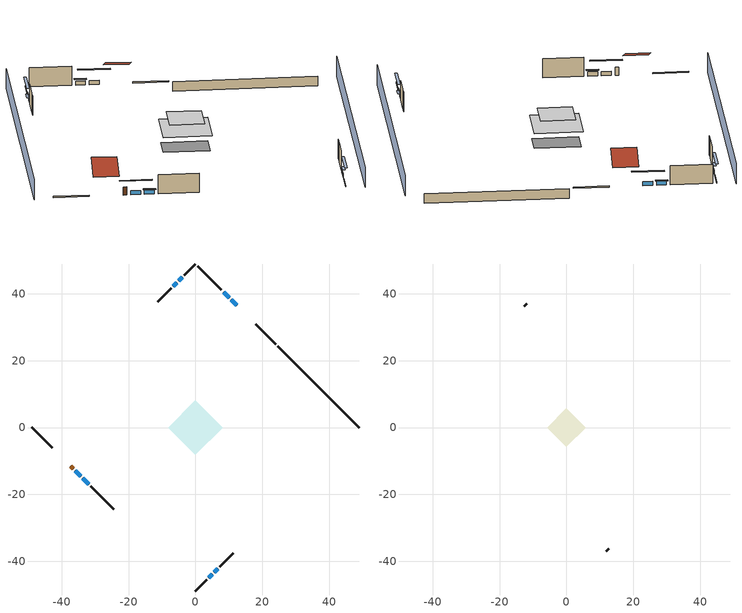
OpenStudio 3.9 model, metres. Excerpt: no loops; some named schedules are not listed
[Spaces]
conditioned space 1
 floor foundation (Slab1 construction): -6.06,1.73 -1.73,6.06 6.06,-1.73 1.73,-6.06 z-2.13
 floor adiabatic (AdiabaticFloorConstruction): -8.21,0 0,8.21 8.21,0 0,-8.21 z2.74
 wall outside (Wall1 construction): 7.75,41.18 0.66,48.28 z0.3:5.18
 wall outside (Wall2 construction): 7.33,-41.6 11.27,-37.67 z0.3:5.18
 wall outside (Wall3 construction): -31.35,-17.58 -24.53,-24.4 z0.3:5.18
 wall outside (Wall4 construction): -7.33,41.6 -11.27,37.67 z0.3:5.18
 wall outside (RimJoist1 construction): 24.03,24.9 18.02,30.92 z0.3:0.61
 wall outside (RimJoist2 construction): 0,-48.93 3.34,-45.59 z0.3:0.61
 wall outside (RimJoist3 construction): -48.93,0 -42.92,-6.01 z0.3:0.61
 wall outside (RimJoist4 construction): 0,48.93 -3.34,45.59 z0.3:0.61
 wall outside (AdiabaticWallConstruction): 12.36,36.57 10.71,38.22 / 10.05,38.88 8.41,40.53 z0.3:1.34; 4,-44.94 5.01,-43.93 / 5.66,-43.27 6.67,-42.26 / -4,44.94 -5.01,43.93 / -5.66,43.27 -6.67,42.26 z0.3:1.25; -35.96,-12.97 -34.35,-14.59 z0.3:1.31; -33.69,-15.24 -32.01,-16.92 z0.3:1.37
 wall outside (AdiabaticWallConstruction 1): -37.26,-11.67 -36.62,-12.32 z0.3:2.34
 wall foundation (FoundationWall1 construction): 48.93,0 24.69,24.25 z-2.13:0.3
 window (WindowConstruction): 12.36,36.57 10.71,38.22 z0.3:1.34
 window (WindowConstruction 1): 10.05,38.88 8.41,40.53 z0.3:1.34
 window (WindowConstruction 2): 4,-44.94 5.01,-43.93 z0.3:1.25
 window (WindowConstruction 3): 5.66,-43.27 6.67,-42.26 z0.3:1.25
 window (WindowConstruction 4): -35.96,-12.97 -34.35,-14.59 z0.3:1.31
 window (WindowConstruction 5): -33.69,-15.24 -32.01,-16.92 z0.3:1.37
 window (WindowConstruction 6): -4,44.94 -5.01,43.93 z0.3:1.25
 window (WindowConstruction 7): -5.66,43.27 -6.67,42.26 z0.3:1.25
 door (Door): -37.26,-11.67 -36.62,-12.32 z0.3:2.34
 ceiling adiabatic (AdiabaticFloorConstruction): 0,-8.21 8.21,0 0,8.21 -8.21,0 z2.74
attic - vented 1
 floor to conditioned space 1 (Floor1 construction Reversed): -5.81,0 0,5.81 5.81,0 0,-5.81 z5.18
 wall outside (Wall5 construction): 11.92,-37.01 12.6,-36.33 z0.3:5.18
 wall outside (Wall6 construction): -11.92,37.01 -12.6,36.33 z0.3:5.18
 roof outside (Roof1 construction): 13.02,35.92,5.18 9.13,32.03,7.93 13.47,27.69,7.93 17.36,31.57,5.18
 roof outside (Roof2 construction): -37.92,-11.01,5.18 -34.04,-7.13,7.93 -38.38,-2.79,7.93 -42.26,-6.67,5.18
shading: -3.23,52.17 -52.17,3.23 / 3.23,-52.17 52.17,-3.23 z0:5.18; 8.77,40.16 14.3,34.63 14.73,35.06 9.2,40.59 z4.08; 8.19,40.74 10.27,38.66 10.7,39.09 8.62,41.17 z1.65; 6.95,-41.99 2.06,-46.87 2.49,-47.31 7.38,-42.42 z3.99; 6.89,-42.05 5.45,-43.49 5.88,-43.92 7.32,-42.48 z1.55; -32.41,-16.53 -37.9,-11.03 -38.33,-11.46 -32.84,-16.96 z4.05; -31.79,-17.14 -33.91,-15.03 -34.34,-15.46 -32.22,-17.57 z1.68; -6.95,41.99 -2.06,46.87 -2.49,47.31 -7.38,42.42 z3.99; -6.89,42.05 -5.45,43.49 -5.88,43.92 -7.32,42.48 z1.55
[Site]
Portland Intl Arpt_OR: Latitude {deg}=45.59; Longitude {deg}=-122.6; Time Zone {hr}=-8; Elevation {m}=33; Terrain=Suburbs; Keep Site Location Information=Yes
[Site:GroundTemperature:Shallow]
10.2558, 8.96328, 8.85977, 9.47314, 11.9355, 14.3863, 16.5111, 17.8571, 17.9714, 16.8767, 14.8061, 12.4304
[Site:WaterMainsTemperature]
Calculation Method=Schedule; Temperature Schedule=mains temperature schedule
[Building]
Building 1
[Material] Roughness=Rough
Name | Thickness {m} | Conductivity {W/m-K} | Density {kg/m3} | Specific Heat {J/kg-K} | Thermal Absorptance | Solar Absorptance | Visible Absorptance
asphalt or fiberglass shingles | 0.00635 | 0.162714 | 1121.4 | 1465.45 | 0.9 | 0.85 | 0.85
roof rigid ins | 0.00281632 | 0.029427 | 32.04 | 1214.23 | 0.9 | 0.7 | 0.7
osb sheathing 0.5 in. | 0.0127 | 0.115458 | 512.64 | 1214.23 | 0.9 | 0.6 | 0.6
wood siding | 0.0254 | 0.102417 | 544.68 | 1172.36 | 0.9 | 0.85 | 0.85
osb sheathing 0.5 in. 1 | 0.0127 | 0.115458 | 512.64 | 1214.23 | 0.9 | 0.7 | 0.7
wall stud and cavity | 0.1397 | 0.550994 | 139.0536 | 1170.24 | 0.9 | 0.7 | 0.7
gypsum board | 0.0127 | 0.160291 | 801 | 837.4 | 0.9 | 0.6 | 0.6
wall stud and cavity 1 | 0.1397 | 0.727959 | 139.0536 | 1170.24 | 0.9 | 0.6 | 0.6
rim joist stud and cavity | 0.0508 | 0.178688 | 50.32683 | 1063.81 | 0.9 | 0.6 | 0.6
ceiling loosefill ins | 0.169333 | 0.0480833 | 16.02 | 1046.75 | 0.9 | 0.7 | 0.7
ceiling stud and cavity | 0.1397 | 0.0824711 | 65.682 | 1177.47 | 0.9 | 0.7 | 0.7
concrete 8.0 in. | 0.2032 | 1.803125 | 2242.8 | 837.4 | 0.9 | 0.7 | 0.7
gypsum board 1 | 0.0127 | 0.160291 | 801 | 837.4 | 0.9 | 0.7 | 0.7
concrete 4.0 in. | 0.1016 | 1.803125 | 2242.8 | 837.4 | 0.9 | 0.7 | 0.7
floor covering | 0.0127 | 0.0450781 | 54.468 | 1339.84 | 0.9 | 0.9 | 0.9
wood siding 1; wood siding 2 | 0.0254 | 0.102417 | 544.68 | 1172.36
wall rigid ins; floor rigid ins | 0.512978 | 0.029427 | 32.04 | 1214.23 | 0.9 | 0.7 | 0.7
wall stud and cavity 2 | 0.0889 | 0.380278 | 52.3479 | 1209.89 | 0.9 | 0.7 | 0.7
door material | 0.04445 | 0.0612267 | 512.64 | 1214.23 | 0.9 | 0.7 | 0.7
floor stud and cavity | 0.1397 | 1.75129 | 37.0049 | 1207.88 | 0.9 | 0.7 | 0.7
osb sheathing 0.75 in. | 0.01905 | 0.115458 | 512.64 | 1214.23 | 0.9 | 0.7 | 0.7
floor covering 1 | 0.0127 | 0.0433444 | 54.468 | 1339.84 | 0.9 | 0.6 | 0.6
wall stud and cavity 3 | 0.0889 | 0.391764 | 83.0341 | 1211.67 | 0.9 | 0.7 | 0.7
furniture material conditioned space 1 | 0.1524 | 0.115458 | 640.8 | 1214.23 | 0.9 | 0.6 | 0.6
[Construction]
Roof1 construction; Roof2 construction: asphalt or fiberglass shingles, roof rigid ins, osb sheathing 0.5 in.
Wall1 construction; Wall2 construction; Wall3 construction; Wall4 construction: wood siding, osb sheathing 0.5 in. 1, wall stud and cavity, gypsum board
Wall5 construction; Wall6 construction: wood siding, osb sheathing 0.5 in. 1, wall stud and cavity 1
RimJoist1 construction; RimJoist2 construction; RimJoist3 construction; RimJoist4 construction: wood siding, rim joist stud and cavity
Floor1 construction Reversed: gypsum board, ceiling stud and cavity, ceiling loosefill ins
FoundationWall1 construction: concrete 8.0 in., gypsum board 1
Slab1 construction: concrete 4.0 in., floor covering
WindowConstruction; WindowConstruction 1; WindowConstruction 2; WindowConstruction 3; WindowConstruction 4; WindowConstruction 5; WindowConstruction 6; WindowConstruction 7: WindowMaterial
AdiabaticWallConstruction: wood siding 1, wall rigid ins, wall stud and cavity 2, gypsum board
Door: door material
AdiabaticWallConstruction 1: wood siding 2, wall rigid ins, wall stud and cavity 2, gypsum board
AdiabaticFloorConstruction: floor stud and cavity, floor rigid ins, osb sheathing 0.75 in., floor covering 1
PartitionWallConstruction: gypsum board, wall stud and cavity 3, gypsum board
furniture construction conditioned space 1: furniture material conditioned space 1
[WindowMaterial:SimpleGlazingSystem]
WindowMaterial: U-Factor {W/m2-K}=4.76952; Solar Heat Gain Coefficient=0.63
[ThermalZone] Multiplier=1; Use Ideal Air Loads=No
Name | Volume {m3} | Thermostat
conditioned space | 493.619 | conditioned space temperature setpoint
attic - vented | 41.3126
[Sizing:Zone]
attic - vented: Zone Cooling Design Supply Air Temperature Input Method=SupplyAirTemperature; Zone Cooling Design Supply Air Temperature {C}=14; Zone Cooling Design Supply Air Temperature Difference {deltaC}=11.11; Zone Heating Design Supply Air Temperature Input Method=SupplyAirTemperature; Zone Heating Design Supply Air Temperature {C}=40; Zone Heating Design Supply Air Temperature Difference {deltaC}=11.11; Zone Cooling Design Supply Air Humidity Ratio {kg-H2O/kg-air}=0.0085; Zone Heating Design Supply Air Humidity Ratio {kg-H2O/kg-air}=0.008; Cooling Design Air Flow Method=DesignDay; Heating Design Air Flow Method=DesignDay; Account for Dedicated Outdoor Air System=No; Dedicated Outdoor Air System Control Strategy=NeutralSupplyAir; Dedicated Outdoor Air Low Setpoint Temperature for Design {C}=autosize; Dedicated Outdoor Air High Setpoint Temperature for Design {C}=autosize; Zone Load Sizing Method=Sensible Load Only No Latent Load; Zone Latent Cooling Design Supply Air Humidity Ratio Input Method=HumidityRatioDifference; Zone Cooling Design Supply Air Humidity Ratio Difference {kgWater/kgDryAir}=0.005; Zone Latent Heating Design Supply Air Humidity Ratio Input Method=HumidityRatioDifference; Zone Humidification Design Supply Air Humidity Ratio Difference {kgWater/kgDryAir}=0.005; Sizing Option=Coincident
[Space]
Name | Thermal Zone | Volume {m3}
conditioned space 1 | conditioned space | 493.619
attic - vented 1 | attic - vented | 41.3126
[ThermostatSetpoint:DualSetpoint]
conditioned space temperature setpoint: Heating Setpoint Temperature Schedule=heating setpoint; Cooling Setpoint Temperature Schedule=cooling setpoint; Temperature Difference Between Cutout And Setpoint {deltaC}=0
[Foundation:Kiva]
Foundation Kiva 1: Initial Indoor Air Temperature {C}=21.1111; Wall Height Above Grade {m}=0.3048; Wall Depth Below Slab {m}=0.2032
[Foundation:Kiva:Settings]
Soil Conductivity {W/m-K}=1.3848; Soil Density {kg/m3}=1842.3; Soil Specific Heat {J/kg-K}=418.7; Ground Solar Absorptivity=0.9; Ground Thermal Absorptivity=0.9; Ground Surface Roughness {m}=0.03; Far-Field Width {m}=40; Deep-Ground Boundary Condition=ZeroFlux; Deep-Ground Depth {m}=40; Minimum Cell Dimension {m}=0.2; Maximum Cell Growth Coefficient=3; Simulation Timestep=Timestep
[SurfaceProperty:ExposedFoundationPerimeter]
Slab1: Exposed Perimeter Calculation Method=TotalExposedPerimeter; Total Exposed Perimeter {m}=34.29
[SurfaceProperty:IncidentSolarMultiplier] Incident Solar Multiplier=1; Incident Solar Multiplier Schedule=trans schedule winter=0.85 summer=0.7
Window1; Window2; Window3; Window4; Window5; Window6; Window7; Window8
[InternalMass:Definition] Design Level Calculation Method=SurfaceArea
Name | Construction | Surface Area {m2}
partition wall mass | PartitionWallConstruction | 202.436
furniture mass conditioned space 1 | furniture construction conditioned space 1 | 80.97429
[InternalMass] Space or SpaceType=conditioned space 1; Multiplier=1
Name | Internal Mass Definition
partition wall mass | partition wall mass
furniture mass conditioned space 1 | furniture mass conditioned space 1
[EnergyManagementSystem:Sensor]
Name | Output Variable or Output Meter Index Key | Output Variable or Output Meter
water_heater_T_set | water heater setpoint | Schedule Value
out_pb_s |  | Site Outdoor Air Barometric Pressure
out_wt_s |  | Site Outdoor Air Humidity Ratio
site_vw_s |  | Site Wind Speed
cool_season | cooling season schedule | Schedule Value
natural_vent_s | natural vent schedule | Schedule Value
htg_sp_s | heating setpoint | Schedule Value
clg_sp_s | cooling setpoint | Schedule Value
mech_vent_range_fan_0_sch_s | mech vent range fan 0 schedule | Schedule Value
mech_vent_bath_fan_0_sch_s | mech vent bath fan 0 schedule | Schedule Value
clothes_dryer_exhaust_0_sch_s | clothes_dryer | Schedule Value
htg_load_cond |  | Heating:EnergyTransfer:Zone:CONDITIONED SPACE
clg_load_cond |  | Cooling:EnergyTransfer:Zone:CONDITIONED SPACE
s_conv | Floor1 | Surface Inside Face Convection Heat Gain Energy
s_ig | Floor1 | Surface Inside Face Internal Gains Radiation Heat Gain Energy
s_sol | Floor1 | Surface Inside Face Solar Radiation Heat Gain Energy
s_lgt | Floor1 | Surface Inside Face Lights Radiation Heat Gain Energy
s_surf | Floor1 | Surface Inside Face Net Surface Thermal Radiation Heat Gain Energy
s_conv_1 | FoundationWall1 | Surface Inside Face Convection Heat Gain Energy
s_ig_1 | FoundationWall1 | Surface Inside Face Internal Gains Radiation Heat Gain Energy
s_sol_1 | FoundationWall1 | Surface Inside Face Solar Radiation Heat Gain Energy
s_lgt_1 | FoundationWall1 | Surface Inside Face Lights Radiation Heat Gain Energy
s_surf_1 | FoundationWall1 | Surface Inside Face Net Surface Thermal Radiation Heat Gain Energy
s_conv_2 | inferred conditioned ceiling | Surface Inside Face Convection Heat Gain Energy
s_ig_2 | inferred conditioned ceiling | Surface Inside Face Internal Gains Radiation Heat Gain Energy
s_sol_2 | inferred conditioned ceiling | Surface Inside Face Solar Radiation Heat Gain Energy
s_lgt_2 | inferred conditioned ceiling | Surface Inside Face Lights Radiation Heat Gain Energy
s_surf_2 | inferred conditioned ceiling | Surface Inside Face Net Surface Thermal Radiation Heat Gain Energy
s_conv_3 | inferred conditioned floor | Surface Inside Face Convection Heat Gain Energy
s_ig_3 | inferred conditioned floor | Surface Inside Face Internal Gains Radiation Heat Gain Energy
s_sol_3 | inferred conditioned floor | Surface Inside Face Solar Radiation Heat Gain Energy
s_lgt_3 | inferred conditioned floor | Surface Inside Face Lights Radiation Heat Gain Energy
s_surf_3 | inferred conditioned floor | Surface Inside Face Net Surface Thermal Radiation Heat Gain Energy
s_conv_4 | RimJoist1 | Surface Inside Face Convection Heat Gain Energy
s_ig_4 | RimJoist1 | Surface Inside Face Internal Gains Radiation Heat Gain Energy
s_sol_4 | RimJoist1 | Surface Inside Face Solar Radiation Heat Gain Energy
s_lgt_4 | RimJoist1 | Surface Inside Face Lights Radiation Heat Gain Energy
s_surf_4 | RimJoist1 | Surface Inside Face Net Surface Thermal Radiation Heat Gain Energy
s_conv_5 | RimJoist2 | Surface Inside Face Convection Heat Gain Energy
s_ig_5 | RimJoist2 | Surface Inside Face Internal Gains Radiation Heat Gain Energy
s_sol_5 | RimJoist2 | Surface Inside Face Solar Radiation Heat Gain Energy
s_lgt_5 | RimJoist2 | Surface Inside Face Lights Radiation Heat Gain Energy
s_surf_5 | RimJoist2 | Surface Inside Face Net Surface Thermal Radiation Heat Gain Energy
s_conv_6 | RimJoist3 | Surface Inside Face Convection Heat Gain Energy
s_ig_6 | RimJoist3 | Surface Inside Face Internal Gains Radiation Heat Gain Energy
s_sol_6 | RimJoist3 | Surface Inside Face Solar Radiation Heat Gain Energy
s_lgt_6 | RimJoist3 | Surface Inside Face Lights Radiation Heat Gain Energy
s_surf_6 | RimJoist3 | Surface Inside Face Net Surface Thermal Radiation Heat Gain Energy
s_conv_7 | RimJoist4 | Surface Inside Face Convection Heat Gain Energy
s_ig_7 | RimJoist4 | Surface Inside Face Internal Gains Radiation Heat Gain Energy
s_sol_7 | RimJoist4 | Surface Inside Face Solar Radiation Heat Gain Energy
s_lgt_7 | RimJoist4 | Surface Inside Face Lights Radiation Heat Gain Energy
s_surf_7 | RimJoist4 | Surface Inside Face Net Surface Thermal Radiation Heat Gain Energy
s_conv_8 | Slab1 | Surface Inside Face Convection Heat Gain Energy
s_ig_8 | Slab1 | Surface Inside Face Internal Gains Radiation Heat Gain Energy
s_sol_8 | Slab1 | Surface Inside Face Solar Radiation Heat Gain Energy
s_lgt_8 | Slab1 | Surface Inside Face Lights Radiation Heat Gain Energy
s_surf_8 | Slab1 | Surface Inside Face Net Surface Thermal Radiation Heat Gain Energy
ss_sol | Door1 | Surface Inside Face Solar Radiation Heat Gain Energy
ss_lgt | Door1 | Surface Inside Face Lights Radiation Heat Gain Energy
ss_conv | Door1 | Surface Inside Face Convection Heat Gain Energy
ss_ig | Door1 | Surface Inside Face Internal Gains Radiation Heat Gain Energy
ss_surf | Door1 | Surface Inside Face Net Surface Thermal Radiation Heat Gain Energy
ss_conv_1 | Window1 | Surface Inside Face Convection Heat Gain Energy
ss_ig_1 | Window1 | Surface Inside Face Internal Gains Radiation Heat Gain Energy
ss_surf_1 | Window1 | Surface Inside Face Net Surface Thermal Radiation Heat Gain Energy
ss_trans_in | Window1 | Surface Window Transmitted Solar Radiation Rate
ss_back_out | Window1 | Surface Window Shortwave from Zone Back Out Window Heat Transfer Rate
ss_trans_out | Window1 | Surface Inside Face Initial Transmitted Diffuse Transmitted Out Window Solar Radiation Rate
ss_conv_2 | Window2 | Surface Inside Face Convection Heat Gain Energy
ss_ig_2 | Window2 | Surface Inside Face Internal Gains Radiation Heat Gain Energy
ss_surf_2 | Window2 | Surface Inside Face Net Surface Thermal Radiation Heat Gain Energy
ss_trans_in_1 | Window2 | Surface Window Transmitted Solar Radiation Rate
ss_back_out_1 | Window2 | Surface Window Shortwave from Zone Back Out Window Heat Transfer Rate
ss_trans_out_1 | Window2 | Surface Inside Face Initial Transmitted Diffuse Transmitted Out Window Solar Radiation Rate
ss_conv_3 | Window3 | Surface Inside Face Convection Heat Gain Energy
ss_ig_3 | Window3 | Surface Inside Face Internal Gains Radiation Heat Gain Energy
ss_surf_3 | Window3 | Surface Inside Face Net Surface Thermal Radiation Heat Gain Energy
ss_trans_in_2 | Window3 | Surface Window Transmitted Solar Radiation Rate
ss_back_out_2 | Window3 | Surface Window Shortwave from Zone Back Out Window Heat Transfer Rate
ss_trans_out_2 | Window3 | Surface Inside Face Initial Transmitted Diffuse Transmitted Out Window Solar Radiation Rate
ss_conv_4 | Window4 | Surface Inside Face Convection Heat Gain Energy
ss_ig_4 | Window4 | Surface Inside Face Internal Gains Radiation Heat Gain Energy
ss_surf_4 | Window4 | Surface Inside Face Net Surface Thermal Radiation Heat Gain Energy
ss_trans_in_3 | Window4 | Surface Window Transmitted Solar Radiation Rate
ss_back_out_3 | Window4 | Surface Window Shortwave from Zone Back Out Window Heat Transfer Rate
ss_trans_out_3 | Window4 | Surface Inside Face Initial Transmitted Diffuse Transmitted Out Window Solar Radiation Rate
ss_conv_5 | Window5 | Surface Inside Face Convection Heat Gain Energy
ss_ig_5 | Window5 | Surface Inside Face Internal Gains Radiation Heat Gain Energy
ss_surf_5 | Window5 | Surface Inside Face Net Surface Thermal Radiation Heat Gain Energy
ss_trans_in_4 | Window5 | Surface Window Transmitted Solar Radiation Rate
ss_back_out_4 | Window5 | Surface Window Shortwave from Zone Back Out Window Heat Transfer Rate
ss_trans_out_4 | Window5 | Surface Inside Face Initial Transmitted Diffuse Transmitted Out Window Solar Radiation Rate
ss_conv_6 | Window6 | Surface Inside Face Convection Heat Gain Energy
ss_ig_6 | Window6 | Surface Inside Face Internal Gains Radiation Heat Gain Energy
ss_surf_6 | Window6 | Surface Inside Face Net Surface Thermal Radiation Heat Gain Energy
ss_trans_in_5 | Window6 | Surface Window Transmitted Solar Radiation Rate
ss_back_out_5 | Window6 | Surface Window Shortwave from Zone Back Out Window Heat Transfer Rate
ss_trans_out_5 | Window6 | Surface Inside Face Initial Transmitted Diffuse Transmitted Out Window Solar Radiation Rate
ss_conv_7 | Window7 | Surface Inside Face Convection Heat Gain Energy
ss_ig_7 | Window7 | Surface Inside Face Internal Gains Radiation Heat Gain Energy
ss_surf_7 | Window7 | Surface Inside Face Net Surface Thermal Radiation Heat Gain Energy
ss_trans_in_6 | Window7 | Surface Window Transmitted Solar Radiation Rate
ss_back_out_6 | Window7 | Surface Window Shortwave from Zone Back Out Window Heat Transfer Rate
ss_trans_out_6 | Window7 | Surface Inside Face Initial Transmitted Diffuse Transmitted Out Window Solar Radiation Rate
ss_conv_8 | Window8 | Surface Inside Face Convection Heat Gain Energy
ss_ig_8 | Window8 | Surface Inside Face Internal Gains Radiation Heat Gain Energy
ss_surf_8 | Window8 | Surface Inside Face Net Surface Thermal Radiation Heat Gain Energy
ss_trans_in_7 | Window8 | Surface Window Transmitted Solar Radiation Rate
ss_back_out_7 | Window8 | Surface Window Shortwave from Zone Back Out Window Heat Transfer Rate
ss_trans_out_7 | Window8 | Surface Inside Face Initial Transmitted Diffuse Transmitted Out Window Solar Radiation Rate
s_conv_9 | Wall1 | Surface Inside Face Convection Heat Gain Energy
s_ig_9 | Wall1 | Surface Inside Face Internal Gains Radiation Heat Gain Energy
s_sol_9 | Wall1 | Surface Inside Face Solar Radiation Heat Gain Energy
s_lgt_9 | Wall1 | Surface Inside Face Lights Radiation Heat Gain Energy
s_surf_9 | Wall1 | Surface Inside Face Net Surface Thermal Radiation Heat Gain Energy
s_conv_10 | Wall2 | Surface Inside Face Convection Heat Gain Energy
s_ig_10 | Wall2 | Surface Inside Face Internal Gains Radiation Heat Gain Energy
s_sol_10 | Wall2 | Surface Inside Face Solar Radiation Heat Gain Energy
s_lgt_10 | Wall2 | Surface Inside Face Lights Radiation Heat Gain Energy
s_surf_10 | Wall2 | Surface Inside Face Net Surface Thermal Radiation Heat Gain Energy
s_conv_11 | Wall3 | Surface Inside Face Convection Heat Gain Energy
s_ig_11 | Wall3 | Surface Inside Face Internal Gains Radiation Heat Gain Energy
s_sol_11 | Wall3 | Surface Inside Face Solar Radiation Heat Gain Energy
s_lgt_11 | Wall3 | Surface Inside Face Lights Radiation Heat Gain Energy
s_surf_11 | Wall3 | Surface Inside Face Net Surface Thermal Radiation Heat Gain Energy
s_conv_12 | Wall4 | Surface Inside Face Convection Heat Gain Energy
s_ig_12 | Wall4 | Surface Inside Face Internal Gains Radiation Heat Gain Energy
s_sol_12 | Wall4 | Surface Inside Face Solar Radiation Heat Gain Energy
s_lgt_12 | Wall4 | Surface Inside Face Lights Radiation Heat Gain Energy
s_surf_12 | Wall4 | Surface Inside Face Net Surface Thermal Radiation Heat Gain Energy
im_conv | furniture mass conditioned space 1 | Surface Inside Face Convection Heat Gain Energy
im_ig | furniture mass conditioned space 1 | Surface Inside Face Internal Gains Radiation Heat Gain Energy
im_sol | furniture mass conditioned space 1 | Surface Inside Face Solar Radiation Heat Gain Energy
[ElectricEquipment:Definition] Design Level Calculation Method=EquipmentLevel
Name | Design Level {W} | Fraction Latent | Fraction Radiant | Fraction Lost
ceiling fan | 17.0944 | 0 | 0.558 | 0
clothes washer | 404.283 | 0.03 | 0.162 | 0.7
clothes dryer | 1865.59 | 0.015 | 0.081 | 0.85
dishwasher | 342.564 | 0.3 | 0.18 | 0.4
fridge | 49.4292 | 0 | 0.6 | 0
freezer | 194.914 | 0 | 0.6 | 0
cooking range | 90.354 | 0.16 | 0.384 | 0.2
misc tv | 630.997 | 0 | 0.6 | 0
misc plug loads | 440.203 | 0.021 | 0.558 | 0.049
whole house fan; mech vent house fan | 0 | 0 | 0 | 1
mech vent house fan cfis | 0 | 0 | 0 | 0
mech vent range fan 0; mech vent bath fan 0 | 30 | 0 | 0 | 1
[ElectricEquipment] Space or SpaceType=conditioned space 1
Name | Electric Equipment Definition | Schedule
ceiling fan | ceiling fan | ceiling_fan
clothes washer | clothes washer | clothes_washer
clothes dryer | clothes dryer | clothes_dryer
dishwasher | dishwasher | dishwasher
fridge | fridge | fridge schedule
freezer | freezer | freezer schedule
cooking range | cooking range | cooking_range
misc tv | misc tv | plug_loads_tv
misc plug loads | misc plug loads | plug_loads_other
whole house fan | whole house fan | Always On Discrete
mech vent house fan | mech vent house fan | mech vent house fan schedule
mech vent house fan cfis | mech vent house fan cfis | mech vent house fan cfis schedule
mech vent range fan 0 | mech vent range fan 0 | mech vent range fan 0 schedule
mech vent bath fan 0 | mech vent bath fan 0 | mech vent bath fan 0 schedule
[OtherEquipment:Definition] Design Level Calculation Method=EquipmentLevel
Name | Design Level {W} | Fraction Latent | Fraction Radiant | Fraction Lost
water heater sens; mech vent house fan sensible load | 0 | 0 | 0 | 0
water heater lat; mech vent house fan latent load | 0 | 1 | 0 | 0
water heater energy adjustment1 | 0.01 | 0 | 0 | 1
clothes dryer 2 | 0 | 0.015 | 0.081 | 0.85
cooking range 2 | 2648.01 | 0.16 | 0.384 | 0.2
misc grill | 500.052 | 0 | 0 | 1
general water use sensible | -79.8895 | 0 | 0.6 | 0
general water use latent | 81.0615 | 1 | 0 | 0
[OtherEquipment] Space or SpaceType=conditioned space 1
Name | Other Equipment Definition | Schedule | Fuel Type
water heater sens | water heater sens | Always On Discrete
water heater lat | water heater lat | Always On Discrete
water heater energy adjustment1 | water heater energy adjustment1 | Always On Discrete | Electricity
clothes dryer 1 | clothes dryer 2 | clothes_dryer | Electricity
cooking range 1 | cooking range 2 | cooking_range | NaturalGas
misc grill | misc grill | misc grill schedule | NaturalGas
general water use sensible | general water use sensible | general water use schedule
general water use latent | general water use latent | general water use schedule
mech vent house fan sensible load | mech vent house fan sensible load | Always On Discrete
mech vent house fan latent load | mech vent house fan latent load | Always On Discrete
[WaterUse:Equipment:Definition]
Name | Peak Flow Rate {m3/s}
clothes washer | 2.70554e-06
dishwasher | 6.50046e-06
[Lights:Definition]
interior lighting: Design Level Calculation Method=LightingLevel; Lighting Level {W}=342.509; Fraction Radiant=0.6; Fraction Visible=0.2; Return Air Fraction=0
[Lights]
interior lighting: Lights Definition=interior lighting; Space or SpaceType=conditioned space 1; Schedule=lighting_interior; Fraction Replaceable=1
[Exterior:Lights:Definition]
exterior lighting: Design Level {W}=8.01452
[Exterior:Lights]
exterior lighting: Exterior Lights Definition=exterior lighting; Schedule=exterior lighting schedule
[People:Definition]
occupants: Number of People Calculation Method=People; Number of People {people}=4; Fraction Radiant=0.314171; Sensible Heat Fraction=0.56303; Carbon Dioxide Generation Rate {m3/s-W}=0; Enable ASHRAE 55 Comfort Warnings=No; Mean Radiant Temperature Calculation Type=EnclosureAveraged
[People]
occupants: People Definition=occupants; Space or SpaceType=conditioned space 1; Number of People Schedule=occupants; Activity Level Schedule=occupants activity schedule; Multiplier=1
[SpaceInfiltration:DesignFlowRate] Space or SpaceType=conditioned space 1; Schedule=Always On Discrete; Design Flow Rate Calculation Method=Flow/Space; Design Flow Rate {m3/s}=0
natural vent flow; whole house fan flow; infil flow
[ZoneMixing]
whole house fan mix: Zone or Space=attic - vented; Schedule=Always On Continuous; Design Flow Rate Calculation Method=Flow/Zone; Design Flow Rate {m3/s}=0; Source Zone or Space=conditioned space
[SpaceInfiltration:EffectiveLeakageArea]
infil attic - vented 1: Space or SpaceType=attic - vented 1; Schedule=Always On Discrete; Effective Air Leakage Area {cm2}=2248.96; Stack Coefficient=0.000127727; Wind Coefficient=4.14618e-05
